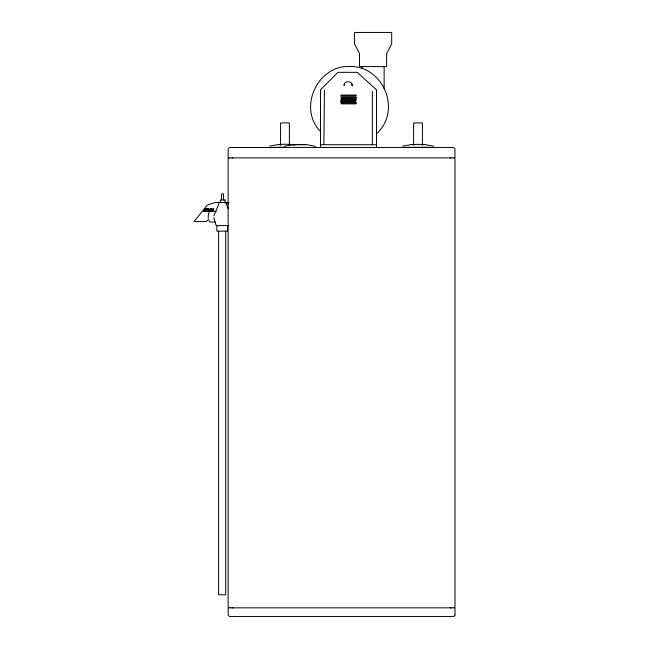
<?xml version="1.0" encoding="UTF-8"?>
<svg xmlns="http://www.w3.org/2000/svg" width="649" height="649" viewBox="0 0 649 649"><rect width="100%" height="100%" fill="white"/><g stroke="black" fill="none" stroke-linecap="round" stroke-linejoin="round"><path stroke-width="0.97" d="M323.867 144.727L324.468 90.179M344.254 84.662L344.035 85.449C343.548 80.273 353.332 80.671 352.196 85.944L352.196 85.043M213.951 215.825L219.362 202.496M207.477 209.229L207.68 208.783M207.591 209.229L207.802 208.783M209.116 212.199L208.353 214.235L208.207 218.307M290.768 144.549L289.519 144.678M305.501 144.703L294.119 144.695M423.805 144.549L422.556 144.678M208.532 219.394L206.447 221.536L194.002 221.536L207.323 205.116L215.233 202.496L219.524 202.496M376.485 133.816C401.982 111.011 383.673 65.59 349.535 66.498C317.264 65.168 297.656 108.424 320.492 131.455M225.909 203.81L228.537 202.829M454.024 607.837L454.998 606.799L454.998 158.924L454.024 157.91M229.097 157.91L228.124 158.924L228.124 606.799L229.097 607.837M269.603 146.171C277.788 144.167 286.485 143.624 294.792 145.1M284.376 146.276L293.056 144.646L299.108 144.476L306.231 144.597L315.39 146.301M402.64 146.171L411.32 144.54L417.38 144.37L424.503 144.5L433.654 146.195M231.993 607.845L232.926 607.837M450.195 157.91L451.128 157.902M283.418 147.209L275.857 147.299A15.649 0.462 0 0 0 269.603 147.599M386.244 66.596L359.514 66.596L359.514 53.559L354.459 43.848L354.459 32.45L391.704 32.45L391.704 43.848L386.642 53.559L386.593 66.596M320.492 144.727L376.485 144.727M285.69 147.461L229.381 147.518L228.124 149.148L228.124 157.902L454.998 157.902L454.941 148.71L453.302 147.461L312.64 147.461M225.56 202.496L228.894 202.496M210.195 211.371L216.158 211.371M215.346 222.055L210.373 222.055L208.808 220.644M228.967 225.601L216.158 225.601L213.846 217.602M231.993 157.902L232.926 157.91M450.195 607.837L451.128 607.845M413.454 144.67L412.383 144.589M280.417 144.67L279.346 144.589M351.239 83.705L351.823 84.378M225.763 202.496L228.294 208.718M422.41 145.254L422.41 122.961L418.589 122.848L413.616 122.961L413.616 145.254M384.127 66.596L384.127 88.808M376.485 147.461L376.485 89.822L357.234 72.339L337.975 72.339L320.492 89.822L320.492 147.461M372.356 91.46L372.356 144.727M362.272 66.596L362.272 68.616M289.373 145.254L289.373 122.961L285.552 122.848L280.579 122.961L280.579 145.254M227.483 225.601L227.483 231.149L216.847 231.149L216.847 225.601M225.706 231.149L225.706 594.784L218.616 594.784L218.616 231.149M223.564 199.957L223.564 193.994L221.577 193.994L221.577 199.957M402.64 147.599A15.649 0.462 0 0 1 408.894 147.299L427.942 147.315A15.649 0.462 0 0 1 433.662 147.623M285.528 147.591A15.649 0.462 0 0 1 290.622 147.404L309.67 147.42A15.649 0.462 0 0 1 314.441 147.615M205.676 209.019C203.08 212.669 203.81 208.215 205.676 209.019M210.682 208.783L210.495 210.601L208.629 210.601L210.682 208.783M454.998 614.944L454.527 616.079L453.391 616.55L229.73 616.55L228.18 615.357L228.124 607.845L454.998 607.845L454.998 614.944M210.187 209.254L209.692 209.911L210.187 209.254M212.215 209.457L211.996 210.601L212.515 210.601L213.724 208.783L212.58 209.797L212.775 208.783L211.542 209.797L211.834 208.783L211.331 208.783L210.868 210.601L212.215 209.457M206.066 208.783L205.774 210.601L206.934 209.229L208.134 209.229L207.51 210.601L208.037 210.601L209.408 208.783L206.066 208.783M355.912 95.046L340.887 95.046L340.887 96.068L355.912 96.068L355.912 95.046M356.187 97.236L341.163 97.236L341.163 98.259L356.187 98.259L356.187 97.236M356.009 99.24L340.985 99.24L340.985 100.262L356.009 100.262L356.009 99.24M355.741 100.993L340.717 100.993L340.717 102.015L355.741 102.015L355.741 100.993M356.155 102.826L341.131 102.826L341.131 103.856L356.155 103.856L356.155 102.826M225.049 199.957L220.246 199.957L220.246 202.496L225.049 202.496L225.049 199.957M213.927 211.185L203.462 211.485L213.927 211.185"/></g></svg>
